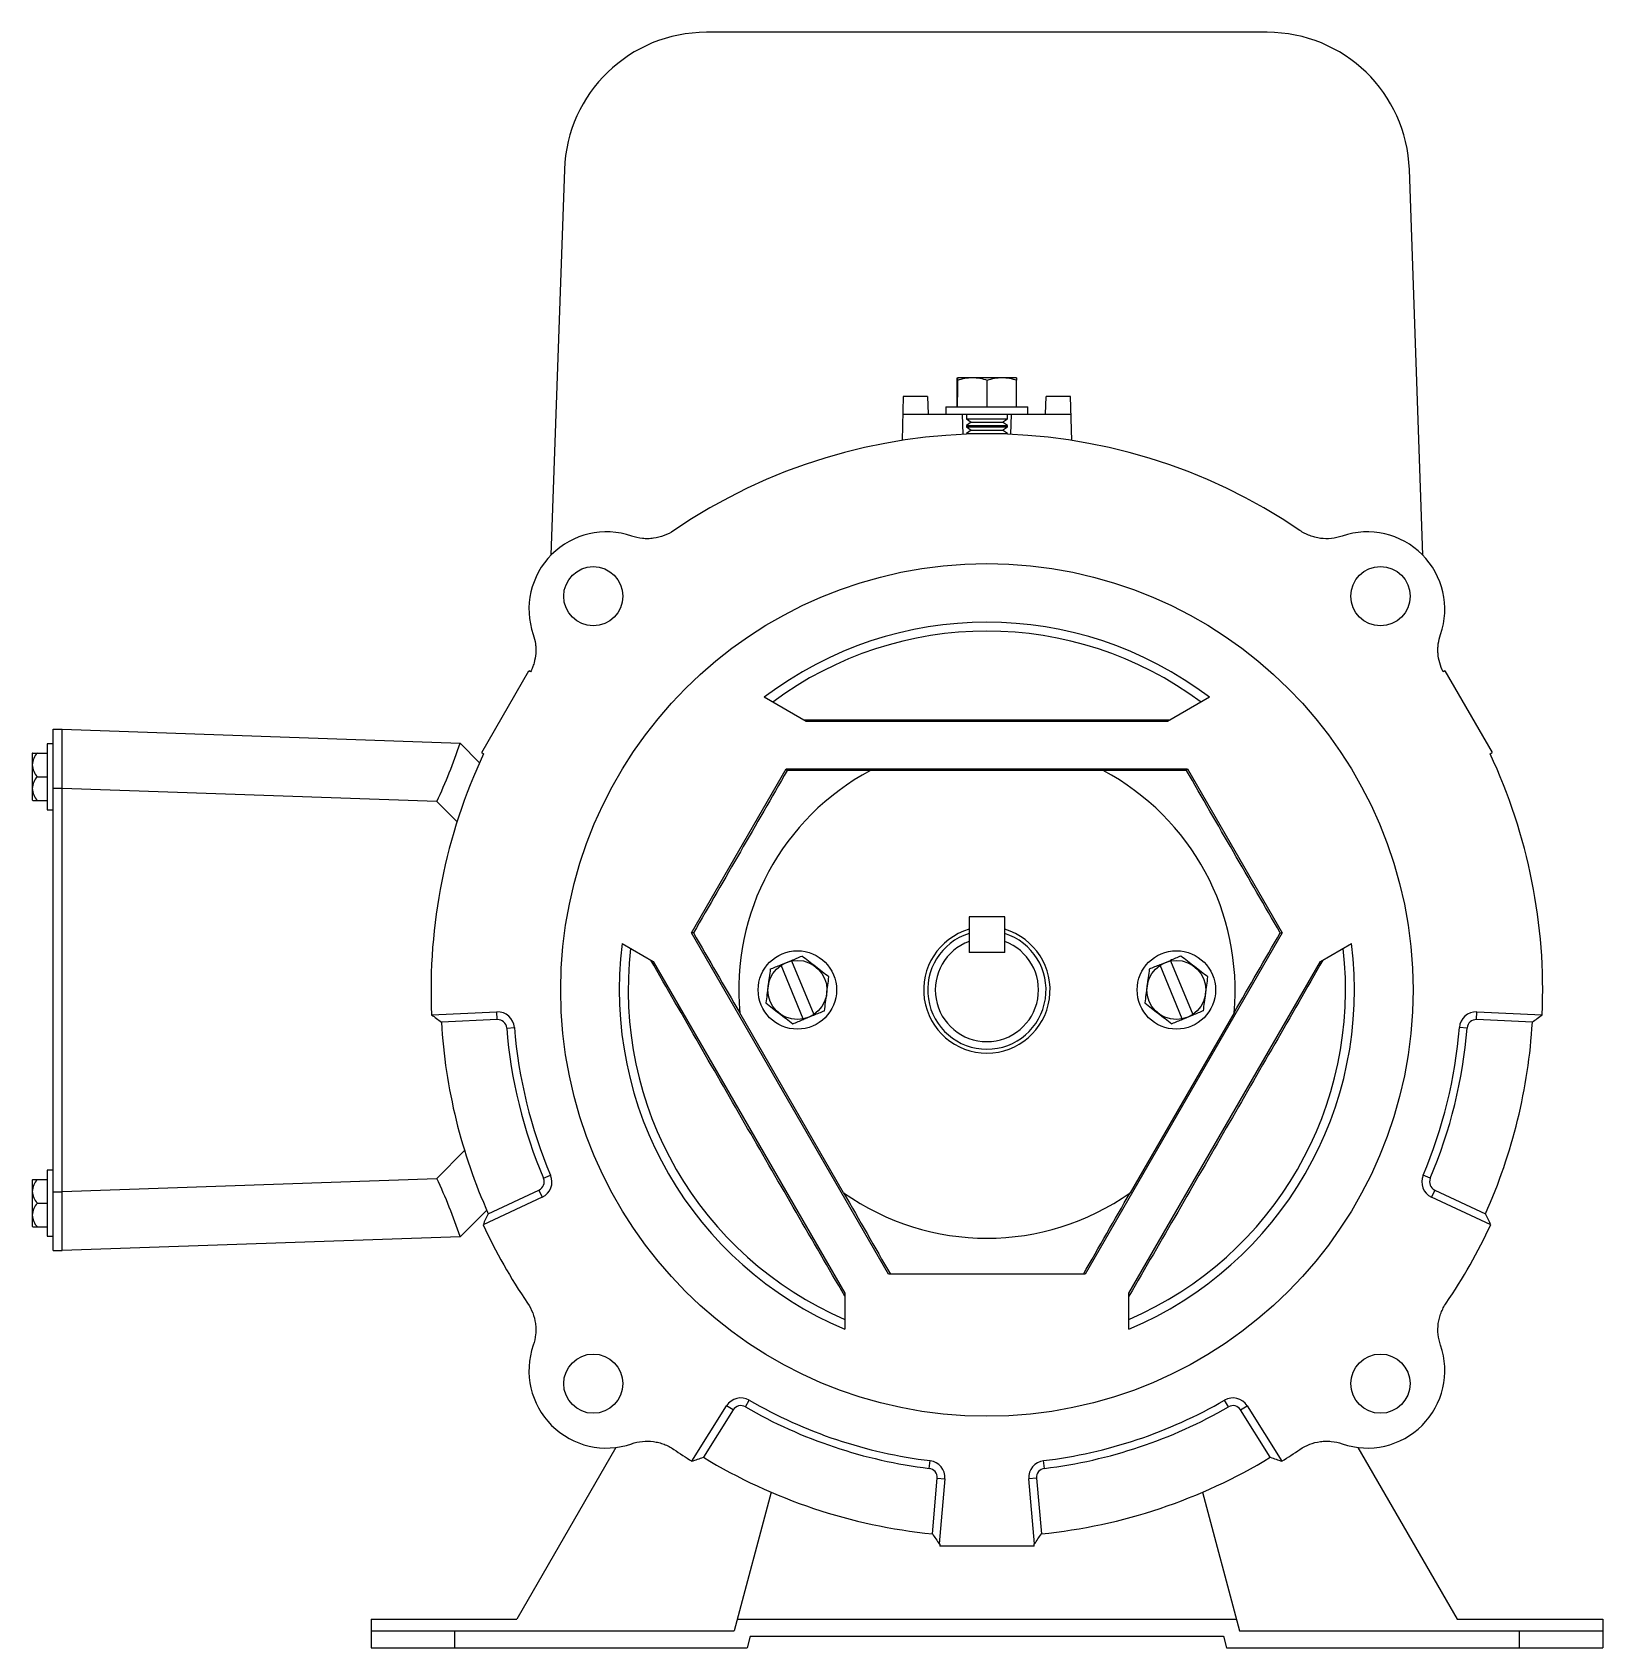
# Paper-space layout '_Right' of a CAD drawing. Header units: inches. Extents: x -5.04 to 3.25, y -3.47 to 5.05.
import ezdxf

# ---------------------------------------------------------------- set-up
doc = ezdxf.new("R2010")
doc.units = ezdxf.units.IN
doc.header["$MEASUREMENT"] = 0

psp = doc.layouts.new('_Right')

# ---------------------------------------------------------------- linework, layer by layer
at = {"color": 7, "linetype": 'Continuous', "lineweight": 25}
for p, q in [((1.4801, 5.0521), (-1.4801, 5.0521)), ((-2.2296, 4.3283), (-2.3007, 2.2932)), ((2.3007, 2.2932), (2.2296, 4.3283)), ((-0.1571, 3.0761), (-0.1571, 3.2172)), ((-0.1564, 3.1281), (-0.1564, 3.2291)), ((-0.1556, 3.2291), (-0.1556, 3.1281)), ((-0.1549, 3.0761), (-0.1549, 3.2172)), ((-0.1528, 3.2311), (0.1528, 3.2311)), ((0.0023, 3.0761), (0.0023, 3.2172)), ((0.1571, 3.0761), (0.1571, 3.2172)), ((-0.4418, 3.1312), (-0.4479, 2.899)), ((-0.3125, 3.1312), (-0.4418, 3.1312)), ((-0.3125, 3.1312), (-0.31, 3.0371)), ((-0.216, 3.0761), (-0.216, 3.0371)), ((-0.216, 3.0761), (0.216, 3.0761)), ((-0.1556, 3.1281), (-0.1564, 3.1281)), ((0.216, 3.0371), (0.216, 3.0761)), ((0.31, 3.0371), (0.3125, 3.1312)), ((0.4418, 3.1312), (0.3125, 3.1312)), ((0.4479, 2.899), (0.4418, 3.1312)), ((-0.4443, 3.0371), (0.4443, 3.0371)), ((-0.13, 3.0371), (-0.1272, 2.9307)), ((-0.108, 3.0371), (-0.108, 3.0128)), ((-0.108, 3.0128), (-0.0832, 2.9954)), ((-0.108, 3.0128), (0.108, 3.0128)), ((-0.0832, 2.9954), (-0.108, 2.9781)), ((-0.0832, 2.9954), (0.0832, 2.9954)), ((0.0832, 2.9954), (0.108, 3.0128)), ((0.108, 2.9781), (0.0832, 2.9954)), ((0.108, 3.0128), (0.108, 3.0371)), ((0.1272, 2.9307), (0.13, 3.0371)), ((-0.108, 2.9781), (-0.108, 2.9711)), ((-0.108, 2.9781), (0.108, 2.9781)), ((-0.108, 2.9711), (-0.0832, 2.9538)), ((-0.108, 2.9711), (0.108, 2.9711)), ((-0.0832, 2.9538), (-0.108, 2.9364)), ((-0.108, 2.9364), (-0.108, 2.9314)), ((-0.108, 2.9364), (0.108, 2.9364)), ((-0.0832, 2.9538), (0.0832, 2.9538)), ((0.0832, 2.9538), (0.108, 2.9711)), ((0.108, 2.9364), (0.0832, 2.9538)), ((0.108, 2.9711), (0.108, 2.9781)), ((0.108, 2.9314), (0.108, 2.9364)), ((-2.6662, 1.252), (-2.4173, 1.683)), ((-2.4085, 1.6779), (-2.4173, 1.683)), ((2.4173, 1.683), (2.4085, 1.6779)), ((2.4173, 1.683), (2.6662, 1.252)), ((-0.9537, 1.4167), (-1.1745, 1.5441)), ((1.1745, 1.5441), (0.9537, 1.4167)), ((-4.9277, -1.375), (-4.9277, 1.375)), ((-4.9277, 1.375), (-4.8799, 1.375)), ((-4.8799, -1.375), (-4.8799, 1.375)), ((-4.8799, 1.375), (-2.7799, 1.3017)), ((0.9537, 1.4167), (-0.9537, 1.4167)), ((-4.9277, 1.299), (-4.9587, 1.299)), ((-4.9587, 1.299), (-4.9587, 0.951)), ((-2.7799, 1.3017), (-2.6772, 1.1989)), ((-5.0377, 1.247), (-5.0377, 1.003)), ((-5.0344, 1.25), (-4.9587, 1.25)), ((-2.6662, 1.252), (-2.6557, 1.2459)), ((2.6557, 1.2459), (2.6662, 1.252)), ((-5.0108, 1.125), (-4.9587, 1.125)), ((-1.5585, 0.3006), (-1.0585, 1.1667)), ((-1.0536, 1.1582), (-1.0585, 1.1667)), ((-1.0585, 1.1667), (1.0585, 1.1667)), ((0.6144, 1.157), (-0.6144, 1.157)), ((1.0536, 1.1582), (1.0585, 1.1667)), ((1.0585, 1.1667), (1.5585, 0.3006)), ((-4.9277, 1.065), (-4.8799, 1.065)), ((-2.9028, 0.9941), (-4.8799, 1.0632)), ((-5.0344, 1), (-4.9587, 1)), ((-4.9587, 0.951), (-4.9277, 0.951)), ((-0.094, 0.3851), (-0.094, 0.1971)), ((0.094, 0.3851), (-0.094, 0.3851)), ((0.094, 0.1971), (0.094, 0.3851)), ((-0.5189, -1.5), (-1.5585, 0.3006)), ((-1.5487, 0.3006), (-1.5585, 0.3006)), ((1.5585, 0.3006), (0.5189, -1.5)), ((1.5487, 0.3006), (1.5585, 0.3006)), ((-1.9245, 0.2451), (-1.7604, 0.1503)), ((0.094, 0.1971), (-0.094, 0.1971)), ((1.7604, 0.1503), (1.9245, 0.2451)), ((-1.7604, 0.1503), (-0.75, -1.5997)), ((-1.0873, 0.1327), (-1.0318, 0.1556)), ((-0.9693, -0.1529), (-1.0862, 0.13)), ((-1.0307, 0.1529), (-0.9138, -0.13)), ((0.75, -1.5997), (1.7604, 0.1503)), ((0.9127, 0.1327), (0.9682, 0.1556)), ((1.0307, -0.1529), (0.9138, 0.13)), ((0.9693, 0.1529), (1.0862, -0.13)), ((-2.9305, -0.1312), (-2.5858, -0.116)), ((-2.584, -0.1567), (-2.8789, -0.1698)), ((-2.584, -0.1567), (-2.5858, -0.116)), ((-0.7561, -1.0698), (-1.3045, -0.1199)), ((-0.9127, -0.1327), (-0.9682, -0.1556)), ((1.3045, -0.1199), (0.7561, -1.0698)), ((1.0873, -0.1327), (1.0318, -0.1556)), ((2.584, -0.1567), (2.5858, -0.116)), ((2.8789, -0.1698), (2.584, -0.1567)), ((2.5858, -0.116), (2.9305, -0.1312)), ((-2.5342, -0.2008), (-2.4935, -0.1976)), ((2.5342, -0.2008), (2.4935, -0.1976)), ((-5.0377, -1.003), (-5.0377, -1.247)), ((-5.0344, -1), (-4.9587, -1)), ((-4.9277, -0.951), (-4.9587, -0.951)), ((-4.9587, -0.951), (-4.9587, -1.299)), ((-4.8799, -1.0632), (-2.9028, -0.9941)), ((-2.3399, -0.9936), (-2.3023, -0.9777)), ((2.3399, -0.9936), (2.3023, -0.9777)), ((-4.9277, -1.065), (-4.8799, -1.065)), ((-2.3465, -1.0927), (-2.6591, -1.2385)), ((-2.6312, -1.1805), (-2.3637, -1.0557)), ((-2.3637, -1.0557), (-2.3465, -1.0927)), ((2.3637, -1.0557), (2.3465, -1.0927)), ((2.6591, -1.2385), (2.3465, -1.0927)), ((2.3637, -1.0557), (2.6312, -1.1805)), ((-5.0108, -1.125), (-4.9587, -1.125)), ((-2.6397, -1.1614), (-2.7799, -1.3017)), ((-5.0344, -1.25), (-4.9587, -1.25)), ((-4.9587, -1.299), (-4.9277, -1.299)), ((-2.7799, -1.3017), (-4.8799, -1.375)), ((-4.9277, -1.375), (-4.8799, -1.375)), ((0.5189, -1.5), (-0.5189, -1.5)), ((-0.75, -1.5997), (-0.75, -1.7892)), ((0.75, -1.7892), (0.75, -1.5997)), ((-1.5569, -2.4862), (-1.3736, -2.1939)), ((-1.339, -2.2156), (-1.4958, -2.4657)), ((-1.339, -2.2156), (-1.3736, -2.1939)), ((-1.2745, -2.1996), (-1.254, -2.1642)), ((1.2745, -2.1996), (1.254, -2.1642)), ((1.339, -2.2156), (1.3736, -2.1939)), ((1.4958, -2.4657), (1.339, -2.2156)), ((1.3736, -2.1939), (1.5569, -2.4862)), ((-1.9578, -2.4135), (-2.4814, -3.3203)), ((1.9578, -2.4135), (2.4814, -3.3203)), ((-0.3044, -2.5238), (-0.2995, -2.4833)), ((0.3044, -2.5238), (0.2995, -2.4833)), ((-0.2876, -2.8695), (-0.2625, -2.5754)), ((-0.2625, -2.5754), (-0.2218, -2.5789)), ((-0.2218, -2.5789), (-0.2512, -2.9226)), ((0.2625, -2.5754), (0.2218, -2.5789)), ((0.2512, -2.9226), (0.2218, -2.5789)), ((0.2625, -2.5754), (0.2876, -2.8695)), ((-1.1383, -2.6498), (-1.334, -3.3803)), ((1.1383, -2.6498), (1.334, -3.3803)), ((-0.2512, -2.9226), (-0.2489, -2.9228)), ((-0.2489, -2.9228), (-0.2489, -2.935)), ((0.2489, -2.935), (-0.2489, -2.935)), ((0.2489, -2.9228), (0.2512, -2.9226)), ((0.2489, -2.935), (0.2489, -2.9228)), ((-3.25, -3.3203), (-3.25, -3.47)), ((-3.25, -3.3203), (-2.4814, -3.3203)), ((-1.3179, -3.3203), (1.3179, -3.3203)), ((2.4814, -3.3203), (3.25, -3.3203)), ((3.25, -3.3203), (3.25, -3.47)), ((-3.25, -3.3803), (-1.334, -3.3803)), ((-2.81, -3.3803), (-2.81, -3.47)), ((1.334, -3.3803), (3.25, -3.3803)), ((2.81, -3.3803), (2.81, -3.47)), ((-3.25, -3.47), (-1.2652, -3.47)), ((-1.2491, -3.41), (-1.2652, -3.47)), ((-1.2491, -3.41), (1.2491, -3.41)), ((1.2491, -3.41), (1.2652, -3.47)), ((1.2652, -3.47), (3.25, -3.47))]:
    psp.add_line(p, q, dxfattribs=at)
at = {"color": 1, "linetype": 'Continuous', "lineweight": 25}
for p, q in [((-2.796, 0.8874), (-2.9028, 0.9941)), ((-2.9028, -0.9941), (-2.7565, -0.8478))]:
    psp.add_line(p, q, dxfattribs=at)
at = {"color": 7, "linetype": 'Continuous', "lineweight": 25}
for centre, radius in [((0, 0), 2.2492), ((-2.0771, 2.0771), 0.1562), ((2.0771, 2.0771), 0.1563), ((-1, 0), 0.207), ((1, 0), 0.207), ((-1, 0), 0.156), ((1, 0), 0.156), ((-2.0771, -2.0771), 0.1562), ((2.0771, -2.0771), 0.1562)]:
    psp.add_circle(centre, radius, dxfattribs=at)
for centre, radius, start, end in [((-1.4801, 4.3021), 0.75, 90, 178), ((1.4801, 4.3021), 0.75, 2, 90), ((0, 0), 2.9334, 55.71597, 124.28403), ((-2.0082, 2.0082), 0.4084, 70.90225, 199.09775), ((2.0082, 2.0082), 0.4084, 340.90225, 109.09775), ((0, 0), 1.94, 52.74298, 127.25702), ((0, 0), 1.8929, 53.34217, 126.65783), ((-5.4845, 2.2046), 2.8514, 334.87969, 341.53628), ((-4.9494, 1.1864), 0.0883, 133.9815, 179.31463), ((-4.9277, 1.125), 0.1643, 130.4668, 132.02758), ((0, 0), 2.9334, 154.86722, 182.56422), ((0, 0), 2.9334, 357.43578, 25.13278), ((-4.9494, 1.1886), 0.0883, 180.68537, 226.0185), ((-4.9494, 1.0614), 0.0883, 133.9815, 179.31463), ((0, 0), 1.31, 117.97066, 185.25043), ((0, 0), 1.31, 354.74957, 62.02934), ((-4.9494, 1.0636), 0.0883, 180.68537, 226.0185), ((-4.9277, 1.125), 0.1643, 227.97242, 229.5332), ((0, 0), 0.3335, 106.37119, 73.62881), ((0, 0), 0.3124, 107.51289, 72.48711), ((0, 0), 1.94, 172.74298, 247.25702), ((0, 0), 1.8929, 173.34217, 246.65783), ((0, 0), 0.2724, 110.18866, 69.81134), ((0, 0), 1.94, 292.74298, 7.25702), ((0, 0), 1.8929, 293.34217, 6.65783), ((0, 0), 2.8839, 183.3758, 204.16284), ((-2.5819, -0.2046), 0.0887, 4.53001, 92.53863), ((-2.5819, -0.2046), 0.0479, 4.53001, 92.53863), ((2.5819, -0.2046), 0.0887, 87.46137, 175.46999), ((2.5819, -0.2046), 0.0479, 87.46137, 175.46999), ((0, 0), 2.8839, 335.83716, 356.6242), ((0, 0), 2.5421, 184.53001, 203.00863), ((0, 0), 2.5013, 184.53001, 203.00863), ((0, 0), 2.5013, 336.99137, 355.46999), ((0, 0), 2.5421, 336.99137, 355.46999), ((-4.9494, -1.0636), 0.0883, 133.9815, 179.31463), ((-4.9277, -1.125), 0.1643, 130.4668, 132.02758), ((-5.4845, -2.2046), 2.8514, 18.46372, 25.12031), ((-2.384, -1.0124), 0.0479, 295, 23.00863), ((-2.384, -1.0124), 0.0887, 295, 23.00863), ((2.384, -1.0124), 0.0887, 156.99137, 245), ((2.384, -1.0124), 0.0479, 156.99137, 245), ((-4.9494, -1.0614), 0.0883, 180.68537, 226.0185), ((0, 0), 1.31, 234.74957, 305.25043), ((-4.9494, -1.1886), 0.0883, 133.9815, 179.31463), ((-4.9494, -1.1864), 0.0883, 180.68537, 226.0185), ((-4.9277, -1.125), 0.1643, 227.97242, 229.5332), ((0, 0), 2.9334, 204.97441, 214.28403), ((0, 0), 2.9334, 325.71597, 335.02559), ((-2.0082, -2.0082), 0.4084, 160.90225, 289.09775), ((2.0082, -2.0082), 0.4084, 250.90225, 19.09775), ((-1.2985, -2.241), 0.0887, 59.91077, 147.9194), ((-1.2985, -2.241), 0.0479, 59.91077, 147.9194), ((0, 0), 2.5421, 239.91077, 263.12232), ((0, 0), 2.5013, 239.91077, 263.12232), ((0, 0), 2.5013, 276.87768, 300.08923), ((0, 0), 2.5421, 276.87768, 300.08923), ((1.2985, -2.241), 0.0887, 32.0806, 120.08923), ((1.2985, -2.241), 0.0479, 32.0806, 120.08923), ((0, 0), 2.9334, 235.71597, 237.94499), ((0, 0), 2.8839, 238.75656, 264.27653), ((0, 0), 2.8839, 275.72347, 301.24344), ((0, 0), 2.9334, 302.05501, 304.28403), ((-0.3102, -2.5714), 0.0479, 355.11369, 83.12232), ((-0.3102, -2.5714), 0.0887, 355.11369, 83.12232), ((0.3102, -2.5714), 0.0887, 96.87768, 184.88631), ((0.3102, -2.5714), 0.0479, 96.87768, 184.88631)]:
    psp.add_arc(centre, radius, start, end, dxfattribs=at)
for points in [[(-0.1571, 3.2172), (-0.1569, 3.2225), (-0.1566, 3.2268), (-0.1564, 3.2291)], [(-0.1519, 3.2311), (-0.1531, 3.2304), (-0.1544, 3.2298), (-0.1556, 3.2291)], [(-0.1556, 3.2291), (-0.1553, 3.2267), (-0.1551, 3.2225), (-0.1549, 3.2172)], [(-0.1549, 3.2172), (-0.1292, 3.2257), (-0.1031, 3.2311), (-0.0763, 3.2311)], [(0.0023, 3.2172), (0.0276, 3.2257), (0.0533, 3.2311), (0.0797, 3.2311)], [(0.1564, 3.2291), (0.1552, 3.2298), (0.154, 3.2304), (0.1528, 3.2311)], [(0.1564, 3.2291), (0.1567, 3.2267), (0.1569, 3.2225), (0.1571, 3.2172)], [(-0.6144, 1.157), (-0.7611, 1.1573), (-0.9074, 1.1577), (-1.0536, 1.1582)], [(1.0536, 1.1582), (0.9074, 1.1577), (0.7611, 1.1573), (0.6144, 1.157)], [(-1.5487, 0.3006), (-1.4674, 0.1608), (-1.386, 0.0207), (-1.3045, -0.1199)], [(1.3045, -0.1199), (1.386, 0.0207), (1.4674, 0.1608), (1.5487, 0.3006)], [(-1.0318, 0.1556), (-1.0129, 0.1635), (-0.9944, 0.1711), (-0.9763, 0.1786)], [(1.0237, 0.1786), (1.0055, 0.1711), (0.9869, 0.1634), (0.9682, 0.1556)], [(-1.1428, 0.1098), (-1.1467, 0.0806), (-1.1506, 0.0509), (-1.1546, 0.0205)], [(-1.1428, 0.1098), (-1.1247, 0.1173), (-1.106, 0.125), (-1.0873, 0.1327)], [(-1.0862, 0.13), (-1.0866, 0.1309), (-1.0869, 0.1318), (-1.0873, 0.1327)], [(-1.0318, 0.1556), (-1.0315, 0.1547), (-1.0311, 0.1538), (-1.0307, 0.1529)], [(-0.8335, 0.0688), (-0.8569, 0.0867), (-0.8806, 0.105), (-0.9049, 0.1237)], [(0.8572, 0.1098), (0.8533, 0.0806), (0.8494, 0.0509), (0.8454, 0.0205)], [(0.9127, 0.1327), (0.8937, 0.1249), (0.8753, 0.1173), (0.8572, 0.1098)], [(0.9138, 0.13), (0.9134, 0.1309), (0.9131, 0.1318), (0.9127, 0.1327)], [(0.9682, 0.1556), (0.9685, 0.1547), (0.9689, 0.1538), (0.9693, 0.1529)], [(1.1665, 0.0688), (1.1431, 0.0867), (1.1194, 0.105), (1.0951, 0.1237)], [(-1.1665, -0.0688), (-1.1431, -0.0867), (-1.1194, -0.105), (-1.0951, -0.1237)], [(-0.8572, -0.1098), (-0.8533, -0.0806), (-0.8494, -0.0509), (-0.8454, -0.0205)], [(0.8335, -0.0688), (0.8569, -0.0867), (0.8806, -0.105), (0.9049, -0.1237)], [(1.1428, -0.1098), (1.1467, -0.0806), (1.1506, -0.0509), (1.1546, -0.0205)], [(-2.9305, -0.1312), (-2.9134, -0.1441), (-2.8962, -0.157), (-2.8789, -0.1698)], [(-1.0237, -0.1786), (-1.0055, -0.1711), (-0.9869, -0.1634), (-0.9682, -0.1556)], [(-0.9682, -0.1556), (-0.9685, -0.1547), (-0.9689, -0.1538), (-0.9693, -0.1529)], [(-0.9138, -0.13), (-0.9134, -0.1309), (-0.9131, -0.1318), (-0.9127, -0.1327)], [(-0.9127, -0.1327), (-0.8937, -0.1249), (-0.8753, -0.1173), (-0.8572, -0.1098)], [(1.0318, -0.1556), (1.0129, -0.1635), (0.9944, -0.1711), (0.9763, -0.1786)], [(1.0318, -0.1556), (1.0315, -0.1547), (1.0311, -0.1538), (1.0307, -0.1529)], [(1.0862, -0.13), (1.0866, -0.1309), (1.0869, -0.1318), (1.0873, -0.1327)], [(1.1428, -0.1098), (1.1247, -0.1173), (1.106, -0.125), (1.0873, -0.1327)], [(2.8789, -0.1698), (2.8962, -0.157), (2.9134, -0.1441), (2.9305, -0.1312)], [(-0.7561, -1.0698), (-0.6735, -1.2135), (-0.5912, -1.3568), (-0.5092, -1.5)], [(0.5092, -1.5), (0.5912, -1.3568), (0.6735, -1.2135), (0.7561, -1.0698)], [(-2.6312, -1.1805), (-2.6406, -1.1999), (-2.6499, -1.2192), (-2.6591, -1.2385)], [(2.6591, -1.2385), (2.6499, -1.2192), (2.6406, -1.1999), (2.6312, -1.1805)], [(-1.5569, -2.4862), (-1.5366, -2.4794), (-1.5162, -2.4726), (-1.4958, -2.4657)], [(1.4958, -2.4657), (1.5162, -2.4726), (1.5366, -2.4794), (1.5569, -2.4862)], [(-0.2876, -2.8695), (-0.2755, -2.8873), (-0.2633, -2.905), (-0.2512, -2.9226)], [(0.2512, -2.9226), (0.2633, -2.905), (0.2755, -2.8873), (0.2876, -2.8695)]]:
    psp.add_open_spline(points, degree=3, dxfattribs=at)
for points, knots in [([(-0.0763, 3.2311), (-0.063, 3.2311), (-0.0496, 3.2298), (-0.0235, 3.2249), (-0.0106, 3.2214), (0.0023, 3.2172)], [0, 0, 0, 0, 0.5, 0.5, 1, 1, 1, 1]), ([(0.0797, 3.2311), (0.0928, 3.2311), (0.106, 3.2298), (0.1317, 3.2249), (0.1445, 3.2214), (0.1571, 3.2172)], [0, 0, 0, 0, 0.5, 0.5, 1, 1, 1, 1]), ([(-1.6524, 2.4237), (-1.6685, 2.4127), (-1.6856, 2.4038), (-1.7217, 2.39), (-1.7408, 2.3851), (-1.7694, 2.3813), (-1.779, 2.3806), (-1.7983, 2.3803), (-1.8081, 2.3807), (-1.8372, 2.3836), (-1.8561, 2.3877), (-1.8746, 2.3941)], [0, 0, 0, 0, 0.25, 0.25, 0.5, 0.5, 0.625, 0.625, 0.75, 0.75, 1, 1, 1, 1]), ([(1.8746, 2.3941), (1.8561, 2.3877), (1.8373, 2.3836), (1.7989, 2.3797), (1.7791, 2.38), (1.7505, 2.3838), (1.741, 2.3857), (1.7223, 2.3904), (1.713, 2.3933), (1.6857, 2.4038), (1.6685, 2.4127), (1.6524, 2.4237)], [0, 0, 0, 0, 0.25, 0.25, 0.5, 0.5, 0.625, 0.625, 0.75, 0.75, 1, 1, 1, 1]), ([(-2.3941, 1.8746), (-2.3886, 1.8585), (-2.3847, 1.8421), (-2.3814, 1.8171), (-2.3807, 1.8087), (-2.3803, 1.7917), (-2.3804, 1.7832), (-2.3823, 1.7579), (-2.3852, 1.7414), (-2.3921, 1.717), (-2.3948, 1.7089), (-2.4011, 1.6931), (-2.4046, 1.6854), (-2.4085, 1.6779)], [0, 0, 0, 0, 0.25, 0.25, 0.375, 0.375, 0.5, 0.5, 0.75, 0.75, 0.875, 0.875, 1, 1, 1, 1]), ([(2.4085, 1.6779), (2.4007, 1.6928), (2.3945, 1.7085), (2.3852, 1.7412), (2.3823, 1.7578), (2.3804, 1.783), (2.3803, 1.7914), (2.3807, 1.8083), (2.3814, 1.8168), (2.3847, 1.842), (2.3886, 1.8585), (2.3941, 1.8746)], [0, 0, 0, 0, 0.25, 0.25, 0.5, 0.5, 0.625, 0.625, 0.75, 0.75, 1, 1, 1, 1]), ([(-0.9672, 1.4245), (-0.8064, 1.4249), (-0.6455, 1.4252), (-0.3235, 1.4257), (-0.1624, 1.4258), (0.16, 1.4258), (0.3214, 1.4257), (0.6444, 1.4252), (0.806, 1.4249), (0.9672, 1.4245)], [0, 0, 0, 0, 0.25, 0.25, 0.5, 0.5, 0.75, 0.75, 1, 1, 1, 1]), ([(-1.0536, 1.1582), (-1.1359, 1.0151), (-1.2183, 0.8721), (-1.3834, 0.5863), (-1.466, 0.4434), (-1.5487, 0.3006)], [0, 0, 0, 0, 0.5, 0.5, 1, 1, 1, 1]), ([(1.5487, 0.3006), (1.466, 0.4434), (1.3834, 0.5863), (1.2183, 0.8721), (1.1359, 1.0151), (1.0536, 1.1582)], [0, 0, 0, 0, 0.5, 0.5, 1, 1, 1, 1]), ([(-0.9049, 0.1237), (-0.917, 0.133), (-0.9291, 0.1423), (-0.9529, 0.1606), (-0.9647, 0.1696), (-0.9763, 0.1786)], [0, 0, 0, 0, 0.5, 0.5, 1, 1, 1, 1]), ([(1.0951, 0.1237), (1.083, 0.133), (1.0709, 0.1423), (1.0471, 0.1606), (1.0353, 0.1696), (1.0237, 0.1786)], [0, 0, 0, 0, 0.5, 0.5, 1, 1, 1, 1]), ([(-0.75, -1.6147), (-0.8355, -1.4675), (-0.921, -1.3203), (-1.0918, -1.0254), (-1.1772, -0.8778), (-1.3478, -0.5824), (-1.433, -0.4344), (-1.6034, -0.1383), (-1.6885, 0.0099), (-1.7734, 0.1578)], [0, 0, 0, 0, 0.25, 0.25, 0.5, 0.5, 0.75, 0.75, 1, 1, 1, 1]), ([(1.7734, 0.1578), (1.6887, 0.0102), (1.6039, -0.1374), (1.434, -0.4328), (1.3488, -0.5805), (1.1782, -0.876), (1.0928, -1.0237), (0.9215, -1.3194), (0.8357, -1.4673), (0.75, -1.6147)], [0, 0, 0, 0, 0.25, 0.25, 0.5, 0.5, 0.75, 0.75, 1, 1, 1, 1]), ([(-1.1546, 0.0205), (-1.1567, 0.0053), (-1.1587, -0.0098), (-1.1626, -0.0395), (-1.1646, -0.0542), (-1.1665, -0.0688)], [0, 0, 0, 0, 0.5, 0.5, 1, 1, 1, 1]), ([(-0.8454, -0.0205), (-0.8433, -0.0053), (-0.8413, 0.0098), (-0.8374, 0.0395), (-0.8354, 0.0542), (-0.8335, 0.0688)], [0, 0, 0, 0, 0.5, 0.5, 1, 1, 1, 1]), ([(0.8454, 0.0205), (0.8433, 0.0053), (0.8413, -0.0098), (0.8374, -0.0395), (0.8354, -0.0542), (0.8335, -0.0688)], [0, 0, 0, 0, 0.5, 0.5, 1, 1, 1, 1]), ([(1.1546, -0.0205), (1.1567, -0.0053), (1.1587, 0.0098), (1.1626, 0.0395), (1.1646, 0.0542), (1.1665, 0.0688)], [0, 0, 0, 0, 0.5, 0.5, 1, 1, 1, 1]), ([(-1.0951, -0.1237), (-1.083, -0.133), (-1.0709, -0.1423), (-1.0471, -0.1606), (-1.0353, -0.1696), (-1.0237, -0.1786)], [0, 0, 0, 0, 0.5, 0.5, 1, 1, 1, 1]), ([(0.9049, -0.1237), (0.917, -0.133), (0.9291, -0.1423), (0.9529, -0.1606), (0.9647, -0.1696), (0.9763, -0.1786)], [0, 0, 0, 0, 0.5, 0.5, 1, 1, 1, 1]), ([(-2.4237, -1.6524), (-2.4127, -1.6685), (-2.4038, -1.6856), (-2.39, -1.7217), (-2.3851, -1.7408), (-2.3813, -1.7694), (-2.3806, -1.779), (-2.3803, -1.7983), (-2.3807, -1.8081), (-2.3836, -1.8372), (-2.3877, -1.8561), (-2.3941, -1.8746)], [0, 0, 0, 0, 0.25, 0.25, 0.5, 0.5, 0.625, 0.625, 0.75, 0.75, 1, 1, 1, 1]), ([(2.3941, -1.8746), (2.3877, -1.8561), (2.3836, -1.8373), (2.3797, -1.7989), (2.38, -1.7791), (2.3838, -1.7505), (2.3857, -1.741), (2.3904, -1.7223), (2.3933, -1.713), (2.4038, -1.6857), (2.4127, -1.6685), (2.4237, -1.6524)], [0, 0, 0, 0, 0.25, 0.25, 0.5, 0.5, 0.625, 0.625, 0.75, 0.75, 1, 1, 1, 1]), ([(-1.8746, -2.3941), (-1.8561, -2.3877), (-1.8373, -2.3836), (-1.7989, -2.3797), (-1.7791, -2.38), (-1.7505, -2.3838), (-1.741, -2.3857), (-1.7223, -2.3904), (-1.713, -2.3933), (-1.6857, -2.4038), (-1.6685, -2.4127), (-1.6524, -2.4237)], [0, 0, 0, 0, 0.25, 0.25, 0.5, 0.5, 0.625, 0.625, 0.75, 0.75, 1, 1, 1, 1]), ([(1.6524, -2.4237), (1.6685, -2.4127), (1.6856, -2.4038), (1.7217, -2.39), (1.7408, -2.3851), (1.7694, -2.3813), (1.779, -2.3806), (1.7983, -2.3803), (1.8081, -2.3807), (1.8372, -2.3836), (1.8561, -2.3877), (1.8746, -2.3941)], [0, 0, 0, 0, 0.25, 0.25, 0.5, 0.5, 0.625, 0.625, 0.75, 0.75, 1, 1, 1, 1])]:
    psp.add_open_spline(points, degree=3, knots=knots, dxfattribs=at)

doc.saveas('drawing.dxf')
